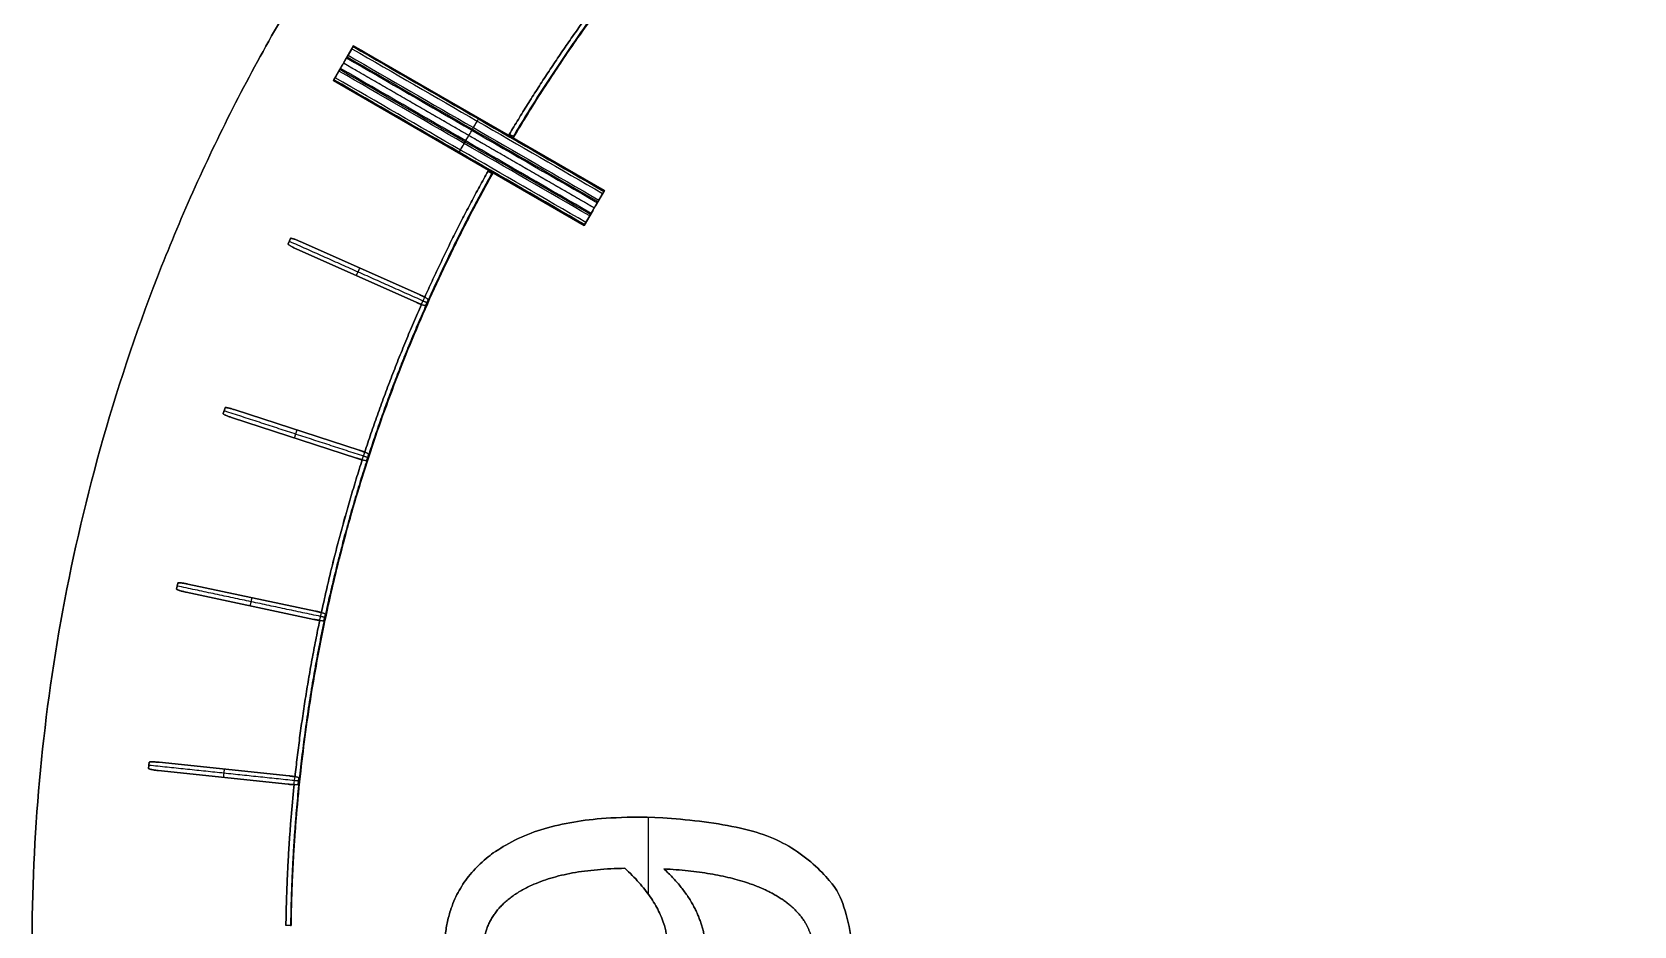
# Model space of a CAD drawing. Header units: millimetres. Extents: x -14 to 14, y 47 to 75.
# Drawn here: x -13.97 to -1.82, y 61.16 to 67.94 of the extents above; entities that cross this region are included whole.
import ezdxf

# ---------------------------------------------------------------- set-up
doc = ezdxf.new("R2010")
doc.units = ezdxf.units.MM
doc.header["$MEASUREMENT"] = 0
doc.layers.add('Default', color=7, linetype='Continuous')

msp = doc.modelspace()

# ---------------------------------------------------------------- linework, layer by layer
at = {"layer": 'Default', "color": 3}
for p, q in [((-11.528, 67.832, 0.302), (-11.528, 67.832, 0.216)), ((-9.703, 66.602, 0.238), (-11.605, 67.7, 0.238)), ((-11.605, 67.7, 0.238), (-11.605, 67.7, 0.216)), ((-11.681, 67.568, 0.302), (-11.681, 67.568, 0.216)), ((-10.577, 67.283, 0.302), (-10.577, 67.283, 0.216)), ((-10.73, 67.019, 0.302), (-10.73, 67.019, 0.216)), ((-9.626, 66.734, 0.302), (-9.626, 66.734, 0.216)), ((-9.703, 66.602, 0.238), (-9.703, 66.602, 0.216)), ((-9.779, 66.47, 0.302), (-9.779, 66.47, 0.216))]:
    msp.add_line(p, q, dxfattribs=at)
at = {"layer": 'Default', "color": 6}
for p, q in [((-12.007, 66.371, 0.216), (-12.025, 66.329, 0.216)), ((-12.007, 66.371, 0.226), (-12.025, 66.329, 0.226)), ((-12.025, 66.329, 0.221), (-12.007, 66.371, 0.221)), ((-12.007, 66.371, 0.216), (-12.007, 66.371, 0.226)), ((-11.029, 65.945, 0.216), (-11.934, 66.348, 0.216)), ((-11.029, 65.945, 0.226), (-11.934, 66.348, 0.226)), ((-11.934, 66.348, 0.221), (-11.029, 65.945, 0.221)), ((-11.934, 66.348, 0.216), (-11.934, 66.348, 0.226)), ((-12.025, 66.329, 0.216), (-12.025, 66.329, 0.226)), ((-11.959, 66.29, 0.216), (-11.054, 65.887, 0.216)), ((-11.959, 66.29, 0.226), (-11.054, 65.887, 0.226)), ((-11.054, 65.887, 0.221), (-11.959, 66.29, 0.221)), ((-11.959, 66.29, 0.216), (-11.959, 66.29, 0.226)), ((-11.054, 65.887, 0.216), (-11.054, 65.887, 0.226)), ((-11.029, 65.945, 0.216), (-11.029, 65.945, 0.226)), ((-10.981, 65.864, 0.216), (-10.962, 65.906, 0.216)), ((-10.981, 65.864, 0.226), (-10.962, 65.906, 0.226)), ((-12.502, 65.087, 0.216), (-12.517, 65.042, 0.216)), ((-12.502, 65.087, 0.226), (-12.517, 65.042, 0.226)), ((-12.517, 65.042, 0.221), (-12.502, 65.087, 0.221)), ((-12.517, 65.042, 0.216), (-12.517, 65.042, 0.226)), ((-12.502, 65.087, 0.216), (-12.502, 65.087, 0.226)), ((-12.447, 65.011, 0.216), (-11.505, 64.705, 0.216)), ((-12.447, 65.011, 0.226), (-11.505, 64.705, 0.226)), ((-11.505, 64.705, 0.221), (-12.447, 65.011, 0.221)), ((-12.447, 65.011, 0.216), (-12.447, 65.011, 0.226)), ((-11.485, 64.765, 0.216), (-12.427, 65.071, 0.216)), ((-11.485, 64.765, 0.226), (-12.427, 65.071, 0.226)), ((-12.427, 65.071, 0.221), (-11.485, 64.765, 0.221)), ((-12.427, 65.071, 0.216), (-12.427, 65.071, 0.226)), ((-11.485, 64.765, 0.216), (-11.485, 64.765, 0.226)), ((-11.505, 64.705, 0.216), (-11.505, 64.705, 0.226)), ((-11.43, 64.689, 0.216), (-11.421, 64.708, 0.216)), ((-11.43, 64.689, 0.226), (-11.421, 64.708, 0.226)), ((-11.421, 64.708, 0.216), (-11.414, 64.733, 0.216)), ((-11.421, 64.708, 0.226), (-11.414, 64.733, 0.226)), ((-12.861, 63.757, 0.216), (-12.871, 63.712, 0.216)), ((-12.861, 63.757, 0.226), (-12.871, 63.712, 0.226)), ((-12.871, 63.712, 0.221), (-12.861, 63.757, 0.221)), ((-12.871, 63.712, 0.216), (-12.871, 63.712, 0.226)), ((-12.861, 63.757, 0.216), (-12.861, 63.757, 0.226)), ((-12.798, 63.688, 0.216), (-11.829, 63.482, 0.216)), ((-12.798, 63.688, 0.226), (-11.829, 63.482, 0.226)), ((-11.829, 63.482, 0.221), (-12.798, 63.688, 0.221)), ((-12.798, 63.688, 0.216), (-12.798, 63.688, 0.226)), ((-11.816, 63.544, 0.216), (-12.785, 63.75, 0.216)), ((-11.816, 63.544, 0.226), (-12.785, 63.75, 0.226)), ((-12.785, 63.75, 0.221), (-11.816, 63.544, 0.221)), ((-12.785, 63.75, 0.216), (-12.785, 63.75, 0.226)), ((-11.829, 63.482, 0.216), (-11.829, 63.482, 0.226)), ((-11.816, 63.544, 0.216), (-11.816, 63.544, 0.226)), ((-11.753, 63.474, 0.216), (-11.746, 63.5, 0.216)), ((-11.753, 63.474, 0.226), (-11.746, 63.5, 0.226)), ((-11.746, 63.5, 0.216), (-11.742, 63.52, 0.216)), ((-11.746, 63.5, 0.226), (-11.742, 63.52, 0.226)), ((-13.079, 62.398, 0.216), (-13.083, 62.352, 0.216)), ((-13.079, 62.398, 0.226), (-13.083, 62.352, 0.226)), ((-13.083, 62.352, 0.221), (-13.079, 62.398, 0.221)), ((-13.083, 62.352, 0.216), (-13.083, 62.352, 0.226)), ((-13.079, 62.398, 0.216), (-13.079, 62.398, 0.226)), ((-13.009, 62.335, 0.216), (-12.024, 62.232, 0.216)), ((-13.009, 62.335, 0.226), (-12.024, 62.232, 0.226)), ((-12.024, 62.232, 0.221), (-13.009, 62.335, 0.221)), ((-13.009, 62.335, 0.216), (-13.009, 62.335, 0.226)), ((-12.017, 62.295, 0.216), (-13.002, 62.398, 0.216)), ((-12.017, 62.295, 0.226), (-13.002, 62.398, 0.226)), ((-13.002, 62.398, 0.221), (-12.017, 62.295, 0.221)), ((-13.002, 62.398, 0.216), (-13.002, 62.398, 0.226)), ((-12.024, 62.232, 0.216), (-12.024, 62.232, 0.226)), ((-12.017, 62.295, 0.216), (-12.017, 62.295, 0.226)), ((-11.947, 62.232, 0.216), (-11.942, 62.279, 0.216)), ((-11.947, 62.232, 0.226), (-11.942, 62.279, 0.226)), ((-12, 62, 0.226), (-12, 62, 0.216)), ((-11.959, 61.997, 0.226), (-11.959, 61.997, 0.216))]:
    msp.add_line(p, q, dxfattribs=at)
at = {"layer": 'Default', "color": 9}
for p, q in [((-9.388, 61.981, 0.216), (-9.388, 61.981, 0.309)), ((-10.464, 61.713, 0.216), (-10.464, 61.713, 0.309)), ((-9.47, 61.594, 0.216), (-9.47, 61.594, 0.309)), ((-9.175, 61.59, 0.216), (-9.175, 61.59, 0.309)), ((-10.267, 61.419, 0.216), (-10.267, 61.419, 0.309)), ((-8.334, 61.394, 0.216), (-8.334, 61.394, 0.309))]:
    msp.add_line(p, q, dxfattribs=at)
at = {"layer": 'Default', "color": 3}
for points in [[(-11.528, 67.832), (-11.681, 67.568)], [(-11.595, 67.717), (-11.528, 67.832)], [(-11.541, 67.81), (-11.57, 67.76)], [(-9.626, 66.734), (-11.528, 67.832)], [(-11.528, 67.832), (-9.626, 66.734)], [(-11.681, 67.568), (-11.615, 67.683)], [(-11.681, 67.568), (-9.779, 66.47)], [(-9.779, 66.47), (-11.681, 67.568)], [(-11.639, 67.64), (-11.668, 67.59)], [(-9.779, 66.47), (-9.626, 66.734)], [(-9.626, 66.734), (-9.693, 66.619)], [(-9.668, 66.662), (-9.639, 66.712)], [(-9.712, 66.585), (-9.779, 66.47)], [(-9.766, 66.492), (-9.737, 66.542)]]:
    msp.add_lwpolyline(points, dxfattribs=at)
at = {"layer": 'Default', "color": 177}
for points, knots in [([(13.967, 61, -0.008), (13.967, 75, -0.008), (0, 75, -0.008), (-13.967, 75, -0.008), (-13.967, 61, -0.008), (-13.967, 47, -0.008), (0, 47, -0.008), (13.967, 47, -0.008), (13.967, 61, -0.008)], [0, 0, 0, 21.991149, 21.991149, 43.982297, 43.982297, 65.973446, 65.973446, 87.964594, 87.964594, 87.964594]), ([(13.967, 61, 0.218), (13.967, 47, 0.218), (0, 47, 0.218), (-13.967, 47, 0.218), (-13.967, 61, 0.218), (-13.967, 75, 0.218), (0, 75, 0.218), (13.967, 75, 0.218), (13.967, 61, 0.218)], [-87.964594, -87.964594, -87.964594, -65.973446, -65.973446, -43.982297, -43.982297, -21.991149, -21.991149, 0, 0, 0]), ([(13.967, 61, 0.105), (13.967, 75, 0.105), (0, 75, 0.105), (-13.967, 75, 0.105), (-13.967, 61, 0.105), (-13.967, 47, 0.105), (0, 47, 0.105), (13.967, 47, 0.105), (13.967, 61, 0.105)], [0, 0, 0, 21.991149, 21.991149, 43.982297, 43.982297, 65.973446, 65.973446, 87.964594, 87.964594, 87.964594])]:
    msp.add_rational_spline(points, [1, 0.707106781187, 1, 0.707106781187, 1, 0.707106781187, 1, 0.707106781187, 1], degree=2, knots=knots, dxfattribs=at)
at = {"layer": 'Default', "color": 6}
for points, weights, degree in [([(-10.312, 67.14, 0.221), (-8.755, 69.755, 0.221), (-6.14, 71.312, 0.221)], [0.877439771996, 0.841730814276, 0.859404980602], 2), ([(-8.924, 69.037, 0.226), (-9.714, 68.159, 0.226), (-10.318, 67.144, 0.226)], [0.857467587223, 0.863217299204, 0.877412981323], 2), ([(-8.924, 69.037, 0.216), (-9.714, 68.159, 0.216), (-10.318, 67.144, 0.216)], [0.857467587233, 0.863217299214, 0.877412981315], 2), ([(-10.347, 67.16, 0.226), (-10.073, 67.62, 0.226), (-9.76, 68.053, 0.226)], [0.877446111325, 0.870970161112, 0.866249470655], 2), ([(-10.347, 67.16, 0.216), (-10.073, 67.62, 0.216), (-9.76, 68.053, 0.216)], [0.877446111325, 0.870970161112, 0.866249470655], 2), ([(-9.76, 68.053, 0.221), (-10.073, 67.62, 0.221), (-10.347, 67.16, 0.221)], [0.866249470655, 0.870970161112, 0.877446111325], 2), ([(-10.48, 66.864, 0.226), (-11.056, 65.832, 0.226), (-11.421, 64.708, 0.226)], [0.881526243534, 0.897521705199, 0.922663705989], 2), ([(-10.48, 66.864, 0.216), (-11.056, 65.832, 0.216), (-11.421, 64.708, 0.216)], [0.881526243526, 0.897521705174, 0.922663705931], 2), ([(-10.988, 65.925, 0.226), (-10.769, 66.414, 0.226), (-10.508, 66.881, 0.226)], [0.897683845396, 0.88870349032, 0.881550598335], 2), ([(-10.988, 65.925, 0.216), (-10.769, 66.414, 0.216), (-10.508, 66.881, 0.216)], [0.897683845396, 0.88870349032, 0.881550598335], 2), ([(-10.508, 66.881, 0.221), (-10.769, 66.414, 0.221), (-10.988, 65.925, 0.221)], [0.881550598335, 0.88870349032, 0.897683845396], 2), ([(-11.934, 66.348, 0.216), (-12.003, 66.379, 0.216), (-12.007, 66.371, 0.216)], [1, 0.707106781187, 1], 2), ([(-11.934, 66.348, 0.226), (-12.003, 66.379, 0.226), (-12.007, 66.371, 0.226)], [1, 0.707106781187, 1], 2), ([(-12.007, 66.371, 0.221), (-12.003, 66.379, 0.221), (-11.934, 66.348, 0.221)], [1, 0.707106781187, 1], 2), ([(-12.025, 66.329, 0.216), (-12.029, 66.321, 0.216), (-11.959, 66.29, 0.216)], [1, 0.707106781187, 1], 2), ([(-12.025, 66.329, 0.226), (-12.029, 66.321, 0.226), (-11.959, 66.29, 0.226)], [1, 0.707106781187, 1], 2), ([(-11.959, 66.29, 0.221), (-12.029, 66.321, 0.221), (-12.025, 66.329, 0.221)], [1, 0.707106781187, 1], 2), ([(-11.443, 64.75, 0.226), (-11.256, 65.321, 0.226), (-11.013, 65.87, 0.226)], [0.921992364857, 0.909146371204, 0.898711570218], 2), ([(-11.443, 64.75, 0.216), (-11.256, 65.321, 0.216), (-11.013, 65.87, 0.216)], [0.921992364857, 0.909146371204, 0.898711570218], 2), ([(-11.013, 65.87, 0.221), (-11.256, 65.321, 0.221), (-11.443, 64.75, 0.221)], [0.898711570218, 0.909146046935, 0.921991566464], 2), ([(-11.054, 65.887, 0.216), (-11.032, 65.877, 0.216), (-11.013, 65.87, 0.216)], [1, 0.8811173602, 0.858741441198], 2), ([(-11.054, 65.887, 0.226), (-11.032, 65.877, 0.226), (-11.013, 65.87, 0.226)], [1, 0.8811173602, 0.858741441198], 2), ([(-11.013, 65.87, 0.221), (-11.032, 65.877, 0.221), (-11.054, 65.887, 0.221)], [0.858741441198, 0.8811173602, 1], 2), ([(-10.988, 65.925, 0.216), (-11.006, 65.935, 0.216), (-11.029, 65.945, 0.216)], [0.858741441198, 0.8811173602, 1], 2), ([(-10.988, 65.925, 0.226), (-11.006, 65.935, 0.226), (-11.029, 65.945, 0.226)], [0.858741441198, 0.8811173602, 1], 2), ([(-11.029, 65.945, 0.221), (-11.006, 65.935, 0.221), (-10.988, 65.925, 0.221)], [1, 0.8811173602, 0.858741441198], 2), ([(-11.013, 65.87, 0.216), (-10.983, 65.86, 0.216), (-10.981, 65.864, 0.216)], [0.858741441198, 0.825989420987, 1], 2), ([(-11.013, 65.87, 0.226), (-10.983, 65.86, 0.226), (-10.981, 65.864, 0.226)], [0.858741441198, 0.825989420986, 1], 2), ([(-10.962, 65.906, 0.216), (-10.961, 65.91, 0.216), (-10.988, 65.925, 0.216)], [1, 0.825989420987, 0.858741441198], 2), ([(-10.962, 65.906, 0.226), (-10.961, 65.91, 0.226), (-10.988, 65.925, 0.226)], [1, 0.825989420986, 0.858741441198], 2), ([(-12.517, 65.042, 0.216), (-12.519, 65.034, 0.216), (-12.447, 65.011, 0.216)], [1, 0.707106781187, 1], 2), ([(-12.517, 65.042, 0.226), (-12.519, 65.034, 0.226), (-12.447, 65.011, 0.226)], [1, 0.707106781187, 1], 2), ([(-12.447, 65.011, 0.221), (-12.519, 65.034, 0.221), (-12.517, 65.042, 0.221)], [1, 0.707106781187, 1], 2), ([(-12.427, 65.071, 0.216), (-12.5, 65.095, 0.216), (-12.502, 65.087, 0.216)], [1, 0.707106781187, 1], 2), ([(-12.427, 65.071, 0.226), (-12.5, 65.095, 0.226), (-12.502, 65.087, 0.226)], [1, 0.707106781187, 1], 2), ([(-12.502, 65.087, 0.221), (-12.5, 65.095, 0.221), (-12.427, 65.071, 0.221)], [1, 0.707106781187, 1], 2), ([(-11.443, 64.75, 0.216), (-11.461, 64.757, 0.216), (-11.485, 64.765, 0.216)], [0.858741441198, 0.8811173602, 1], 2), ([(-11.443, 64.75, 0.226), (-11.461, 64.757, 0.226), (-11.485, 64.765, 0.226)], [0.858741441198, 0.8811173602, 1], 2), ([(-11.485, 64.765, 0.221), (-11.462, 64.757, 0.221), (-11.443, 64.75, 0.221)], [1, 0.881418804907, 0.858855536666], 2), ([(-11.772, 63.533, 0.226), (-11.646, 64.12, 0.226), (-11.462, 64.692, 0.226)], [0.952587590018, 0.93666697094, 0.923305731483], 2), ([(-11.772, 63.533, 0.216), (-11.646, 64.12, 0.216), (-11.462, 64.692, 0.216)], [0.952587590018, 0.93666697094, 0.923305731483], 2), ([(-11.462, 64.692, 0.221), (-11.646, 64.121, 0.221), (-11.772, 63.533, 0.221)], [0.923305454559, 0.936666225325, 0.952586206318], 2), ([(-11.421, 64.708, 0.226), (-11.615, 64.112, 0.226), (-11.746, 63.5, 0.226)], [0.922663705989, 0.936571291366, 0.953277604111], 2), ([(-11.421, 64.708, 0.216), (-11.615, 64.112, 0.216), (-11.746, 63.5, 0.216)], [0.922663705931, 0.936571291507, 0.953277604531], 2), ([(-11.505, 64.705, 0.216), (-11.481, 64.697, 0.216), (-11.462, 64.692, 0.216)], [1, 0.8811173602, 0.858741441198], 2), ([(-11.505, 64.705, 0.226), (-11.481, 64.697, 0.226), (-11.462, 64.692, 0.226)], [1, 0.8811173602, 0.858741441198], 2), ([(-11.462, 64.692, 0.221), (-11.481, 64.697, 0.221), (-11.505, 64.705, 0.221)], [0.85874829339, 0.881135556947, 1], 2), ([(-11.462, 64.692, 0.216), (-11.431, 64.685, 0.216), (-11.43, 64.689, 0.216)], [0.858741441198, 0.825989420987, 1], 2), ([(-11.462, 64.692, 0.226), (-11.431, 64.685, 0.226), (-11.43, 64.689, 0.226)], [0.858741441198, 0.825989420986, 1], 2), ([(-11.461, 64.692, 0.226), (-11.461, 64.692, 0.226), (-11.461, 64.692, 0.226), (-11.462, 64.692, 0.226)], [1, 1.00015521115, 1.00031366669, 1.00047536662], 3), ([(-11.414, 64.733, 0.216), (-11.412, 64.737, 0.216), (-11.443, 64.75, 0.216)], [1, 0.825989420987, 0.858741441198], 2), ([(-11.414, 64.733, 0.226), (-11.412, 64.737, 0.226), (-11.443, 64.75, 0.226)], [1, 0.825989420987, 0.858741441198], 2), ([(-12.871, 63.712, 0.216), (-12.872, 63.704, 0.216), (-12.798, 63.688, 0.216)], [1, 0.707106781187, 1], 2), ([(-12.871, 63.712, 0.226), (-12.872, 63.704, 0.226), (-12.798, 63.688, 0.226)], [1, 0.707106781187, 1], 2), ([(-12.798, 63.688, 0.221), (-12.872, 63.704, 0.221), (-12.871, 63.712, 0.221)], [1, 0.707106781187, 1], 2), ([(-12.785, 63.75, 0.216), (-12.859, 63.766, 0.216), (-12.861, 63.757, 0.216)], [1, 0.707106781187, 1], 2), ([(-12.785, 63.75, 0.226), (-12.859, 63.766, 0.226), (-12.861, 63.757, 0.226)], [1, 0.707106781187, 1], 2), ([(-12.861, 63.757, 0.221), (-12.859, 63.766, 0.221), (-12.785, 63.75, 0.221)], [1, 0.707106781187, 1], 2), ([(-11.972, 62.289, 0.226), (-11.908, 62.886, 0.226), (-11.785, 63.474, 0.226)], [0.990242882185, 0.970856150575, 0.954219047764], 2), ([(-11.972, 62.289, 0.216), (-11.908, 62.886, 0.216), (-11.785, 63.474, 0.216)], [0.990242882185, 0.970856150575, 0.954219047764], 2), ([(-11.785, 63.474, 0.221), (-11.908, 62.886, 0.221), (-11.972, 62.289, 0.221)], [0.954215926091, 0.970854331764, 0.990242882185], 2), ([(-11.829, 63.482, 0.216), (-11.805, 63.477, 0.216), (-11.785, 63.474, 0.216)], [1, 0.8811173602, 0.858741441198], 2), ([(-11.829, 63.482, 0.226), (-11.805, 63.477, 0.226), (-11.785, 63.474, 0.226)], [1, 0.8811173602, 0.858741441198], 2), ([(-11.785, 63.474, 0.221), (-11.805, 63.477, 0.221), (-11.829, 63.482, 0.221)], [0.859128821233, 0.882127905692, 1], 2), ([(-11.772, 63.533, 0.216), (-11.791, 63.539, 0.216), (-11.816, 63.544, 0.216)], [0.858741441198, 0.8811173602, 1], 2), ([(-11.772, 63.533, 0.226), (-11.791, 63.539, 0.226), (-11.816, 63.544, 0.226)], [0.858741441198, 0.8811173602, 1], 2), ([(-11.816, 63.544, 0.221), (-11.792, 63.539, 0.221), (-11.772, 63.533, 0.221)], [1, 0.881469464973, 0.858874833076], 2), ([(-11.785, 63.474, 0.216), (-11.778, 63.504, 0.216), (-11.772, 63.533, 0.216)], [0.954219047764, 0.953399986767, 0.952587590018], 2), ([(-11.785, 63.474, 0.226), (-11.778, 63.504, 0.226), (-11.772, 63.533, 0.226)], [0.954219047764, 0.953399986767, 0.952587590018], 2), ([(-11.785, 63.474, 0.216), (-11.754, 63.47, 0.216), (-11.753, 63.474, 0.216)], [0.858741441198, 0.825989420987, 1], 2), ([(-11.785, 63.474, 0.226), (-11.754, 63.47, 0.226), (-11.753, 63.474, 0.226)], [0.858741441198, 0.825989420987, 1], 2), ([(-11.742, 63.52, 0.216), (-11.741, 63.524, 0.216), (-11.772, 63.533, 0.216)], [1, 0.825989420987, 0.858741441198], 2), ([(-11.742, 63.52, 0.226), (-11.741, 63.524, 0.226), (-11.772, 63.533, 0.226)], [1, 0.825989420987, 0.858741441198], 2), ([(-13.083, 62.352, 0.216), (-13.084, 62.343, 0.216), (-13.009, 62.335, 0.216)], [1, 0.707106781187, 1], 2), ([(-13.083, 62.352, 0.226), (-13.084, 62.343, 0.226), (-13.009, 62.335, 0.226)], [1, 0.707106781187, 1], 2), ([(-13.009, 62.335, 0.221), (-13.084, 62.343, 0.221), (-13.083, 62.352, 0.221)], [1, 0.707106781187, 1], 2), ([(-13.002, 62.398, 0.216), (-13.078, 62.406, 0.216), (-13.079, 62.398, 0.216)], [1, 0.707106781187, 1], 2), ([(-13.002, 62.398, 0.226), (-13.078, 62.406, 0.226), (-13.079, 62.398, 0.226)], [1, 0.707106781187, 1], 2), ([(-13.079, 62.398, 0.221), (-13.078, 62.406, 0.221), (-13.002, 62.398, 0.221)], [1, 0.707106781187, 1], 2), ([(-12.024, 62.232, 0.216), (-11.999, 62.229, 0.216), (-11.979, 62.229, 0.216)], [1, 0.8811173602, 0.858741441198], 2), ([(-12.024, 62.232, 0.226), (-11.999, 62.229, 0.226), (-11.979, 62.229, 0.226)], [1, 0.8811173602, 0.858741441198], 2), ([(-11.979, 62.229, 0.221), (-11.999, 62.229, 0.221), (-12.024, 62.232, 0.221)], [0.858741441198, 0.8811173602, 1], 2), ([(-11.972, 62.289, 0.216), (-11.992, 62.292, 0.216), (-12.017, 62.295, 0.216)], [0.858741441198, 0.8811173602, 1], 2), ([(-11.972, 62.289, 0.226), (-11.992, 62.292, 0.226), (-12.017, 62.295, 0.226)], [0.858741441198, 0.8811173602, 1], 2), ([(-12.017, 62.295, 0.221), (-11.992, 62.292, 0.221), (-11.972, 62.289, 0.221)], [1, 0.8811173602, 0.858741441198], 2), ([(-11.979, 62.229, 0.216), (-11.947, 62.228, 0.216), (-11.947, 62.232, 0.216)], [0.858741441198, 0.825989420987, 1], 2), ([(-11.979, 62.229, 0.226), (-11.947, 62.228, 0.226), (-11.947, 62.232, 0.226)], [0.858741441198, 0.825989420987, 1], 2), ([(-11.942, 62.279, 0.216), (-11.942, 62.283, 0.216), (-11.972, 62.289, 0.216)], [1, 0.825989420987, 0.858741441198], 2), ([(-11.942, 62.279, 0.226), (-11.942, 62.283, 0.226), (-11.972, 62.289, 0.226)], [1, 0.825989420987, 0.858741441198], 2)]:
    msp.add_rational_spline(points, weights, degree=degree, dxfattribs=at)
at = {"layer": 'Default', "color": 3}
for points, weights in [([(-11.541, 67.81, 0.322), (-11.528, 67.832, 0.322), (-11.528, 67.832, 0.302)], [1, 0.707106781187, 1]), ([(-11.581, 67.74, 0.311), (-11.578, 67.746, 0.322), (-11.57, 67.76, 0.322)], [1, 0.850650808352, 1]), ([(-11.57, 67.76, 0.322), (-11.578, 67.746, 0.322), (-11.581, 67.74, 0.311)], [1, 0.850650808352, 1]), ([(-11.681, 67.568, 0.302), (-11.681, 67.568, 0.322), (-11.668, 67.59, 0.322)], [1, 0.707106781187, 1]), ([(-11.639, 67.64, 0.322), (-11.631, 67.654, 0.322), (-11.628, 67.66, 0.311)], [1, 0.850650808352, 1]), ([(-9.626, 66.734, 0.302), (-9.626, 66.734, 0.322), (-9.639, 66.712, 0.322)], [1, 0.707106781187, 1]), ([(-9.668, 66.662, 0.322), (-9.676, 66.648, 0.322), (-9.679, 66.642, 0.311)], [1, 0.850650808352, 1]), ([(-9.668, 66.662, 0.322), (-9.676, 66.648, 0.322), (-9.679, 66.642, 0.311)], [1, 0.850650808352, 1]), ([(-9.766, 66.492, 0.322), (-9.779, 66.47, 0.322), (-9.779, 66.47, 0.302)], [1, 0.707106781187, 1]), ([(-9.726, 66.561, 0.311), (-9.729, 66.555, 0.322), (-9.737, 66.542, 0.322)], [1, 0.850650808352, 1])]:
    msp.add_rational_spline(points, weights, degree=2, dxfattribs=at)
for points, degree in [([(-11.541, 67.81, 0.322), (-10.907, 67.444, 0.322), (-10.273, 67.078, 0.322), (-9.639, 66.712, 0.322)], 3), ([(-11.532, 67.826, 0.316), (-10.898, 67.46, 0.316), (-10.264, 67.094, 0.316), (-9.63, 66.728, 0.316)], 3), ([(-11.528, 67.832, 0.302), (-10.894, 67.466, 0.302), (-10.26, 67.1, 0.302), (-9.626, 66.734, 0.302)], 3), ([(-11.628, 67.66, 0.311), (-11.62, 67.673, 0.287), (-11.612, 67.686, 0.262), (-11.605, 67.7, 0.238)], 3), ([(-11.605, 67.7, 0.238), (-11.597, 67.713, 0.262), (-11.589, 67.727, 0.287), (-11.581, 67.74, 0.311)], 3), ([(-9.703, 66.602, 0.216), (-10.654, 67.151, 0.216), (-11.605, 67.7, 0.216)], 2), ([(-11.581, 67.74, 0.311), (-10.947, 67.374, 0.311), (-10.313, 67.008, 0.311), (-9.679, 66.642, 0.311)], 3), ([(-11.577, 67.748, 0.319), (-10.943, 67.382, 0.319), (-10.309, 67.016, 0.319), (-9.675, 66.65, 0.319)], 3), ([(-11.57, 67.76, 0.322), (-10.936, 67.394, 0.322), (-10.302, 67.028, 0.322), (-9.668, 66.662, 0.322)], 3), ([(-9.779, 66.47, 0.302), (-10.413, 66.836, 0.302), (-11.047, 67.202, 0.302), (-11.681, 67.568, 0.302)], 3), ([(-9.775, 66.476, 0.316), (-10.409, 66.842, 0.316), (-11.043, 67.208, 0.316), (-11.677, 67.574, 0.316)], 3), ([(-9.766, 66.492, 0.322), (-10.4, 66.858, 0.322), (-11.034, 67.224, 0.322), (-11.668, 67.59, 0.322)], 3), ([(-9.737, 66.542, 0.322), (-10.371, 66.908, 0.322), (-11.005, 67.274, 0.322), (-11.639, 67.64, 0.322)], 3), ([(-9.73, 66.553, 0.319), (-10.364, 66.919, 0.319), (-10.999, 67.285, 0.319), (-11.633, 67.652, 0.319)], 3), ([(-9.726, 66.561, 0.311), (-10.36, 66.928, 0.311), (-10.994, 67.294, 0.311), (-11.628, 67.66, 0.311)], 3), ([(-10.73, 67.019, 0.216), (-10.654, 67.151, 0.216), (-10.577, 67.283, 0.216)], 2), ([(-10.619, 67.211, 0.322), (-10.604, 67.236, 0.322), (-10.59, 67.261, 0.322)], 2), ([(-10.717, 67.041, 0.322), (-10.703, 67.066, 0.322), (-10.688, 67.091, 0.322)], 2), ([(-9.703, 66.602, 0.238), (-9.71, 66.588, 0.262), (-9.718, 66.575, 0.287), (-9.726, 66.561, 0.311)], 3), ([(-9.679, 66.642, 0.311), (-9.687, 66.629, 0.287), (-9.695, 66.615, 0.262), (-9.703, 66.602, 0.238)], 3)]:
    msp.add_open_spline(points, degree=degree, dxfattribs=at)
at = {"layer": 'Default', "color": 6}
for points, degree in [([(-10.347, 67.16, 0.226), (-10.347, 67.16, 0.222), (-10.347, 67.16, 0.219), (-10.347, 67.16, 0.216)], 3), ([(-10.318, 67.144, 0.226), (-10.328, 67.149, 0.226), (-10.337, 67.154, 0.226), (-10.347, 67.16, 0.226)], 3), ([(-10.318, 67.144, 0.216), (-10.328, 67.149, 0.216), (-10.337, 67.154, 0.216), (-10.347, 67.16, 0.216)], 3), ([(-10.318, 67.144, 0.216), (-10.312, 67.14, 0.219), (-10.312, 67.14, 0.222), (-10.318, 67.144, 0.226)], 3), ([(-10.508, 66.881, 0.226), (-10.499, 66.875, 0.226), (-10.489, 66.87, 0.226), (-10.48, 66.864, 0.226)], 3), ([(-10.508, 66.881, 0.216), (-10.499, 66.875, 0.216), (-10.489, 66.87, 0.216), (-10.48, 66.864, 0.216)], 3), ([(-10.508, 66.881, 0.216), (-10.508, 66.881, 0.219), (-10.508, 66.881, 0.222), (-10.508, 66.881, 0.226)], 3), ([(-10.48, 66.864, 0.226), (-10.473, 66.86, 0.222), (-10.473, 66.86, 0.219), (-10.48, 66.864, 0.216)], 3), ([(-12.016, 66.35, 0.216), (-11.508, 66.124, 0.216), (-11.001, 65.898, 0.216)], 2), ([(-12.016, 66.35, 0.226), (-11.508, 66.124, 0.226), (-11.001, 65.898, 0.226)], 2), ([(-11.507, 66.088, 0.216), (-11.494, 66.117, 0.216), (-11.481, 66.146, 0.216)], 2), ([(-11.507, 66.088, 0.226), (-11.494, 66.117, 0.226), (-11.481, 66.146, 0.226)], 2), ([(-11.013, 65.87, 0.216), (-11.005, 65.889, 0.216), (-10.996, 65.907, 0.216), (-10.988, 65.925, 0.216)], 3), ([(-11.013, 65.87, 0.226), (-11.005, 65.889, 0.226), (-10.996, 65.907, 0.226), (-10.988, 65.925, 0.226)], 3), ([(-11.013, 65.87, 0.216), (-11.013, 65.87, 0.219), (-11.013, 65.87, 0.222), (-11.013, 65.87, 0.226)], 3), ([(-11.001, 65.898, 0.216), (-10.986, 65.891, 0.216), (-10.972, 65.885, 0.216)], 2), ([(-11.001, 65.898, 0.226), (-10.986, 65.891, 0.226), (-10.972, 65.885, 0.226)], 2), ([(-10.988, 65.925, 0.226), (-10.988, 65.925, 0.222), (-10.988, 65.925, 0.219), (-10.988, 65.925, 0.216)], 3), ([(-12.509, 65.065, 0.216), (-11.981, 64.893, 0.216), (-11.452, 64.721, 0.216)], 2), ([(-12.509, 65.065, 0.226), (-11.981, 64.893, 0.226), (-11.452, 64.721, 0.226)], 2), ([(-11.976, 64.858, 0.216), (-11.966, 64.888, 0.216), (-11.956, 64.918, 0.216)], 2), ([(-11.976, 64.858, 0.226), (-11.966, 64.888, 0.226), (-11.956, 64.918, 0.226)], 2), ([(-11.462, 64.692, 0.216), (-11.455, 64.712, 0.216), (-11.449, 64.731, 0.216), (-11.443, 64.75, 0.216)], 3), ([(-11.462, 64.692, 0.226), (-11.455, 64.712, 0.226), (-11.449, 64.731, 0.226), (-11.443, 64.75, 0.226)], 3), ([(-11.462, 64.692, 0.216), (-11.462, 64.692, 0.219), (-11.462, 64.692, 0.222), (-11.461, 64.692, 0.226)], 3), ([(-11.452, 64.721, 0.216), (-11.437, 64.716, 0.216), (-11.422, 64.711, 0.216)], 2), ([(-11.452, 64.721, 0.226), (-11.437, 64.716, 0.226), (-11.422, 64.711, 0.226)], 2), ([(-11.443, 64.75, 0.226), (-11.443, 64.75, 0.222), (-11.443, 64.75, 0.219), (-11.443, 64.75, 0.216)], 3), ([(-11.778, 63.504, 0.216), (-12.322, 63.619, 0.216), (-12.866, 63.735, 0.216)], 2), ([(-11.778, 63.504, 0.226), (-12.322, 63.619, 0.226), (-12.866, 63.735, 0.226)], 2), ([(-12.3, 63.647, 0.216), (-12.307, 63.616, 0.216), (-12.313, 63.585, 0.216)], 2), ([(-12.3, 63.647, 0.226), (-12.307, 63.616, 0.226), (-12.313, 63.585, 0.226)], 2), ([(-11.785, 63.474, 0.216), (-11.785, 63.474, 0.219), (-11.785, 63.474, 0.222), (-11.785, 63.474, 0.226)], 3), ([(-11.748, 63.497, 0.216), (-11.763, 63.5, 0.216), (-11.778, 63.504, 0.216)], 2), ([(-11.748, 63.497, 0.226), (-11.763, 63.5, 0.226), (-11.778, 63.504, 0.226)], 2), ([(-11.772, 63.533, 0.226), (-11.772, 63.533, 0.222), (-11.772, 63.533, 0.219), (-11.772, 63.533, 0.216)], 3), ([(-11.976, 62.259, 0.216), (-12.528, 62.317, 0.216), (-13.081, 62.375, 0.216)], 2), ([(-11.976, 62.259, 0.226), (-12.528, 62.317, 0.226), (-13.081, 62.375, 0.226)], 2), ([(-12.509, 62.347, 0.216), (-12.513, 62.315, 0.216), (-12.516, 62.284, 0.216)], 2), ([(-12.509, 62.347, 0.226), (-12.513, 62.315, 0.226), (-12.516, 62.284, 0.226)], 2), ([(-11.979, 62.229, 0.216), (-11.977, 62.249, 0.216), (-11.975, 62.269, 0.216), (-11.972, 62.289, 0.216)], 3), ([(-11.979, 62.229, 0.226), (-11.977, 62.249, 0.226), (-11.975, 62.269, 0.226), (-11.972, 62.289, 0.226)], 3), ([(-11.979, 62.229, 0.216), (-11.979, 62.229, 0.219), (-11.979, 62.229, 0.222), (-11.979, 62.229, 0.226)], 3), ([(-11.944, 62.255, 0.216), (-11.96, 62.257, 0.216), (-11.976, 62.259, 0.216)], 2), ([(-11.944, 62.255, 0.226), (-11.96, 62.257, 0.226), (-11.976, 62.259, 0.226)], 2), ([(-11.972, 62.289, 0.226), (-11.972, 62.289, 0.222), (-11.972, 62.289, 0.219), (-11.972, 62.289, 0.216)], 3), ([(-12.041, 61.161, 0.226), (-12.041, 61.161, 0.222), (-12.041, 61.161, 0.219), (-12.041, 61.161, 0.216)], 3), ([(-12.006, 61.161, 0.226), (-12.018, 61.161, 0.226), (-12.029, 61.161, 0.226), (-12.041, 61.161, 0.226)], 3), ([(-12.006, 61.161, 0.216), (-12.018, 61.161, 0.216), (-12.029, 61.161, 0.216), (-12.041, 61.161, 0.216)], 3), ([(-12.006, 61.161, 0.216), (-12, 61.161, 0.219), (-12, 61.161, 0.222), (-12.006, 61.161, 0.226)], 3)]:
    msp.add_open_spline(points, degree=degree, dxfattribs=at)
for points, weights, knots in [([(-12, 61.161, 0.221), (-11.994, 61.58, 0.221), (-11.959, 61.997, 0.221), (-11.743, 64.59, 0.221), (-10.473, 66.86, 0.221)], [0.972911554395, 0.985763822836, 1, 0.917593274624, 0.881557499144], [36.78578, 36.78578, 36.78578, 37.702041, 37.702041, 43.005853, 43.005853, 43.005853]), ([(-11.746, 63.5, 0.226), (-11.904, 62.755, 0.226), (-11.966, 61.996, 0.226), (-12.001, 61.58, 0.226), (-12.006, 61.161, 0.226)], [0.953277604111, 0.97440153061, 1, 0.985771815803, 0.972925986762], [-39.349594, -39.349594, -39.349594, -37.702041, -37.702041, -36.786295, -36.786295, -36.786295]), ([(-11.746, 63.5, 0.216), (-11.904, 62.755, 0.216), (-11.966, 61.996, 0.216), (-12.001, 61.58, 0.216), (-12.006, 61.161, 0.216)], [0.953277604531, 0.974401530864, 1, 0.985771815804, 0.972925986764], [-39.349594, -39.349594, -39.349594, -37.702041, -37.702041, -36.786295, -36.786295, -36.786295]), ([(-12.041, 61.161, 0.226), (-12.035, 61.581, 0.226), (-12, 62, 0.226), (-11.99, 62.114, 0.226), (-11.979, 62.229, 0.226)], [0.972895697637, 0.985755040452, 1, 0.996064466063, 0.992234693725], [36.909853, 36.909853, 36.909853, 37.829785, 37.829785, 38.08394, 38.08394, 38.08394]), ([(-12.041, 61.161, 0.216), (-12.035, 61.581, 0.216), (-12, 62, 0.216), (-11.99, 62.114, 0.216), (-11.979, 62.229, 0.216)], [0.972895697637, 0.985755040452, 1, 0.996064466063, 0.992234693725], [36.909853, 36.909853, 36.909853, 37.829785, 37.829785, 38.08394, 38.08394, 38.08394]), ([(-11.979, 62.229, 0.221), (-11.99, 62.114, 0.221), (-12, 62, 0.221), (-12.035, 61.581, 0.221), (-12.041, 61.161, 0.221)], [0.992234693725, 0.996064466063, 1, 0.985755040452, 0.972895697637], [-38.08394, -38.08394, -38.08394, -37.829785, -37.829785, -36.909853, -36.909853, -36.909853])]:
    msp.add_rational_spline(points, weights, degree=2, knots=knots, dxfattribs=at)
at = {"layer": 'Default', "color": 9}
for points, knots in [([(-9.175, 61.59, 0.216), (-8.851, 61.296, 0.216), (-8.851, 60.915, 0.216), (-8.851, 60.543, 0.216), (-9.123, 60.286, 0.216), (-9.395, 60.03, 0.216), (-9.815, 60.03, 0.216), (-10.241, 60.03, 0.216), (-10.54, 60.285, 0.216), (-10.839, 60.54, 0.216), (-10.839, 60.962, 0.216), (-10.839, 61.445, 0.216), (-10.464, 61.713, 0.216), (-10.09, 61.981, 0.216), (-9.388, 61.981, 0.216), (-7.747, 61.981, 0.216), (-7.747, 60.932, 0.216), (-7.747, 60.598, 0.216), (-7.932, 60.367, 0.216), (-8.118, 60.136, 0.216), (-8.483, 60.085, 0.216)], [0, 0, 0, 1, 1, 2, 2, 3, 3, 4, 4, 5, 5, 6, 6, 7, 7, 8, 8, 9, 9, 10, 10, 10]), ([(-9.175, 61.59, 0.309), (-8.851, 61.296, 0.309), (-8.851, 60.915, 0.309), (-8.851, 60.543, 0.309), (-9.123, 60.286, 0.309), (-9.395, 60.03, 0.309), (-9.815, 60.03, 0.309), (-10.241, 60.03, 0.309), (-10.54, 60.285, 0.309), (-10.839, 60.54, 0.309), (-10.839, 60.962, 0.309), (-10.839, 61.445, 0.309), (-10.464, 61.713, 0.309), (-10.09, 61.981, 0.309), (-9.388, 61.981, 0.309), (-7.747, 61.981, 0.309), (-7.747, 60.932, 0.309), (-7.747, 60.598, 0.309), (-7.932, 60.367, 0.309), (-8.118, 60.136, 0.309), (-8.483, 60.085, 0.309)], [0, 0, 0, 1, 1, 2, 2, 3, 3, 4, 4, 5, 5, 6, 6, 7, 7, 8, 8, 9, 9, 10, 10, 10]), ([(-8.483, 60.085, 0.262), (-8.118, 60.136, 0.262), (-7.932, 60.367, 0.262), (-7.747, 60.598, 0.262), (-7.747, 60.932, 0.262), (-7.747, 61.981, 0.262), (-9.388, 61.981, 0.262), (-10.09, 61.981, 0.262), (-10.464, 61.713, 0.262), (-10.839, 61.445, 0.262), (-10.839, 60.962, 0.262), (-10.839, 60.54, 0.262), (-10.54, 60.285, 0.262), (-10.241, 60.03, 0.262), (-9.815, 60.03, 0.262), (-9.395, 60.03, 0.262), (-9.123, 60.286, 0.262), (-8.851, 60.543, 0.262), (-8.851, 60.915, 0.262), (-8.851, 61.296, 0.262), (-9.175, 61.59, 0.262)], [-10, -10, -10, -9, -9, -8, -8, -7, -7, -6, -6, -5, -5, -4, -4, -3, -3, -2, -2, -1, -1, 0, 0, 0]), ([(-9.47, 61.594, 0.216), (-9.989, 61.586, 0.216), (-10.267, 61.419, 0.216), (-10.544, 61.253, 0.216), (-10.544, 60.973, 0.216), (-10.544, 60.728, 0.216), (-10.343, 60.581, 0.216), (-10.141, 60.435, 0.216), (-9.841, 60.435, 0.216), (-9.536, 60.435, 0.216), (-9.341, 60.585, 0.216), (-9.145, 60.734, 0.216), (-9.145, 60.986, 0.216), (-9.145, 61.297, 0.216), (-9.47, 61.594, 0.216)], [0, 0, 0, 1, 1, 2, 2, 3, 3, 4, 4, 5, 5, 6, 6, 7, 7, 7]), ([(-9.47, 61.594, 0.309), (-9.989, 61.586, 0.309), (-10.267, 61.419, 0.309), (-10.544, 61.253, 0.309), (-10.544, 60.973, 0.309), (-10.544, 60.728, 0.309), (-10.343, 60.581, 0.309), (-10.141, 60.435, 0.309), (-9.841, 60.435, 0.309), (-9.536, 60.435, 0.309), (-9.341, 60.585, 0.309), (-9.145, 60.734, 0.309), (-9.145, 60.986, 0.309), (-9.145, 61.297, 0.309), (-9.47, 61.594, 0.309)], [0, 0, 0, 1, 1, 2, 2, 3, 3, 4, 4, 5, 5, 6, 6, 7, 7, 7]), ([(-9.47, 61.594, 0.262), (-9.145, 61.297, 0.262), (-9.145, 60.986, 0.262), (-9.145, 60.734, 0.262), (-9.341, 60.585, 0.262), (-9.536, 60.435, 0.262), (-9.841, 60.435, 0.262), (-10.141, 60.435, 0.262), (-10.343, 60.581, 0.262), (-10.544, 60.728, 0.262), (-10.544, 60.973, 0.262), (-10.544, 61.253, 0.262), (-10.267, 61.419, 0.262), (-9.989, 61.586, 0.262), (-9.47, 61.594, 0.262)], [-7, -7, -7, -6, -6, -5, -5, -4, -4, -3, -3, -2, -2, -1, -1, 0, 0, 0]), ([(-8.483, 60.49, 0.216), (-8.041, 60.54, 0.216), (-8.041, 60.957, 0.216), (-8.041, 61.227, 0.216), (-8.334, 61.394, 0.216), (-8.627, 61.56, 0.216), (-9.175, 61.59, 0.216)], [11, 11, 11, 12, 12, 13, 13, 14, 14, 14]), ([(-8.483, 60.49, 0.309), (-8.041, 60.54, 0.309), (-8.041, 60.957, 0.309), (-8.041, 61.227, 0.309), (-8.334, 61.394, 0.309), (-8.627, 61.56, 0.309), (-9.175, 61.59, 0.309)], [11, 11, 11, 12, 12, 13, 13, 14, 14, 14]), ([(-9.175, 61.59, 0.262), (-8.627, 61.56, 0.262), (-8.334, 61.394, 0.262), (-8.041, 61.227, 0.262), (-8.041, 60.957, 0.262), (-8.041, 60.54, 0.262), (-8.483, 60.49, 0.262)], [-14, -14, -14, -13, -13, -12, -12, -11, -11, -11])]:
    msp.add_open_spline(points, degree=2, knots=knots, dxfattribs=at)
for points in [[(-9.293, 61.98, 0.216), (-9.293, 61.689, 0.216), (-9.293, 61.398, 0.216)], [(-9.293, 61.98, 0.309), (-9.293, 61.689, 0.309), (-9.293, 61.398, 0.309)]]:
    msp.add_open_spline(points, degree=2, dxfattribs=at)

doc.saveas('drawing.dxf')
